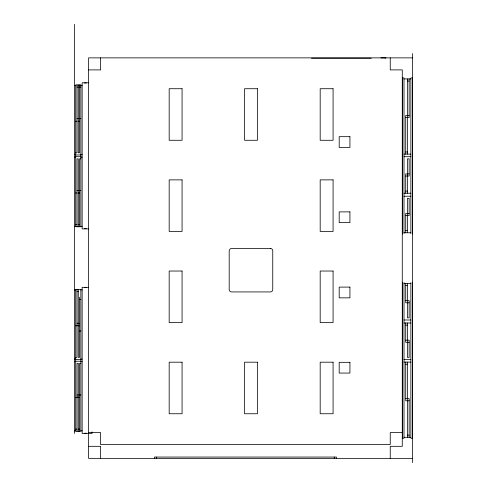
<?xml version="1.0" encoding="UTF-8"?>
<svg xmlns="http://www.w3.org/2000/svg" width="487" height="487" viewBox="0 0 487 487"><rect width="100%" height="100%" fill="white"/><g stroke="black" fill="none" stroke-linecap="round" stroke-linejoin="round"><path stroke-width="0.73" d="M412.586 77.634L410.87 78.066L410.87 233.614M412.252 361.117L412.586 360.812M402.274 438.586L403.997 438.154L403.997 282.606M385.941 57.868L385.284 57.868M311.461 58.215L371.234 58.215M412.586 57.868L88.591 57.868L88.591 458.352L412.586 458.352M380.871 57.892L385.856 57.892M88.591 69.897L100.62 69.897L100.62 57.868M402.274 77.634L403.997 78.066L403.997 233.614M403.997 78.924L410.87 78.924M407.43 81.073L409.153 81.073M88.591 82.79L82.145 82.79L82.145 228.89L88.591 228.89M84.421 83.003L86.315 83.003M74.414 85.371L75.698 85.371M80.854 85.371L82.145 85.371M76.989 87.088L78.279 87.088M79.57 87.088L80.854 87.088M409.153 115.449L405.714 115.449L405.714 154.123M405.714 117.598L409.153 117.598L409.153 78.924M76.989 118.67L78.279 118.67M79.57 118.67L80.854 118.67M75.698 121.251L76.989 121.251M78.279 121.251L79.57 121.251M405.714 151.974L407.43 151.974M75.698 152.833L76.989 152.833L76.989 84.939M403.997 154.123L410.87 154.123M74.414 154.549L75.698 154.549M80.854 154.549L82.145 154.549M75.698 154.982L80.854 154.982M412.586 155.408L412.252 155.103M75.698 156.698L80.854 156.698M403.997 156.698L410.87 156.698M74.414 157.131L75.698 157.131M80.854 157.131L82.145 157.131M80.854 158.847L79.57 158.847L79.57 226.741M409.153 173.889L405.714 173.889L405.714 193.223M405.714 176.038L409.153 176.038L409.153 158.847L407.43 158.847L407.43 193.223M76.989 190.429L78.279 190.429M79.57 190.429L80.854 190.429M405.714 191.074L407.43 191.074M75.698 193.01L76.989 193.01M78.279 193.01L79.57 193.01M403.997 193.223L410.87 193.223M403.997 196.231L410.87 196.231M409.153 213.422L405.714 213.422L405.714 232.756M405.714 215.571L409.153 215.571L409.153 198.379L407.43 198.379L407.43 232.756M75.698 224.592L76.989 224.592M78.279 224.592L79.57 224.592M74.414 226.309L75.698 226.309M80.854 226.309L82.145 226.309M84.421 228.677L86.315 228.677M405.714 230.607L407.43 230.607M403.997 232.756L410.87 232.756M403.997 283.464L410.87 283.464M405.714 285.613L407.43 285.613M88.591 287.33L82.145 287.33L82.145 433.43L92.031 433.43L92.031 431.908M84.421 287.543L86.315 287.543M74.414 289.911L75.698 289.911M80.854 289.911L82.145 289.911M76.989 291.628L78.279 291.628M79.57 299.432L80.854 299.432M405.714 300.649L409.153 300.649L409.153 317.841L407.43 317.841L407.43 283.464M409.153 302.798L405.714 302.798L405.714 283.464M403.997 319.989L410.87 319.989M403.997 322.997L410.87 322.997M76.989 323.21L78.279 323.21M78.279 323.642L79.57 323.642M405.714 325.146L407.43 325.146M76.989 325.359L78.279 325.359M75.698 325.791L76.989 325.791M78.279 325.791L79.57 325.791M79.57 331.014L80.854 331.014M405.714 340.182L409.153 340.182L409.153 357.373L407.43 357.373L407.43 322.997M409.153 342.331L405.714 342.331L405.714 322.997M75.698 357.373L76.989 357.373L76.989 289.479M74.414 359.089L75.698 359.089M80.854 359.089L82.145 359.089M75.698 359.522L80.854 359.522M403.997 359.522L410.87 359.522M75.698 361.238L80.854 361.238M74.414 361.671L75.698 361.671M80.854 361.671L82.145 361.671M403.997 362.097L410.87 362.097M80.854 363.387L79.57 363.387L79.57 431.281M405.714 364.246L407.43 364.246M76.989 394.969L78.279 394.969M79.57 394.969L80.854 394.969M76.989 397.118L78.279 397.118M75.698 397.55L76.989 397.55M78.279 397.55L79.57 397.55M405.714 398.622L409.153 398.622L409.153 437.296M409.153 400.771L405.714 400.771L405.714 362.097M75.698 429.132L76.989 429.132M78.279 429.132L79.57 429.132M74.414 430.849L75.698 430.849M80.854 430.849L82.145 430.849M88.591 432.572L100.62 432.572L100.62 444.601L390.245 444.601L390.245 432.572L402.274 432.572M84.421 433.217L86.315 433.217M407.43 435.147L409.153 435.147M403.997 437.296L410.87 437.296M410.87 282.606L410.87 438.154L412.586 438.586M88.591 446.323L100.62 446.323L100.62 458.352M412.586 53.57L412.586 462.65M412.373 77.634L412.373 234.046M412.373 282.174L412.373 438.586M407.43 78.924L407.43 154.123M407.43 362.097L407.43 437.296M402.493 77.634L402.493 234.046M402.493 282.174L402.493 438.586M390.245 57.868L390.245 69.897L402.274 69.897L402.274 446.323L390.245 446.323L390.245 458.352M336.444 458.352L336.444 457.062L335.799 457.062L154.422 457.062L154.422 458.352M334.295 457.062L334.295 458.352M156.571 457.062L156.571 458.352M79.57 84.939L79.57 152.833L78.279 152.833L78.279 84.939M79.57 297.283L79.57 357.373L78.279 357.373L78.279 289.479M78.279 226.741L78.279 158.847L76.989 158.847L76.989 226.741M78.279 431.281L78.279 363.387L76.989 363.387L76.989 431.281M74.414 24.35L74.414 433.43M80.854 84.939L75.698 84.939L75.698 226.741L80.854 226.741L80.854 84.939M182.071 88.719L169.178 88.719L169.178 140.28L182.071 140.28L182.071 88.719M257.465 88.719L244.571 88.719L244.571 140.28L257.465 140.28L257.465 88.719M333.078 88.719L320.184 88.719L320.184 140.28L333.078 140.28L333.078 88.719M349.928 136.677L339.189 136.677L339.189 147.415L349.928 147.415L349.928 136.677M182.071 179.873L169.178 179.873L169.178 231.441L182.071 231.441L182.071 179.873M333.078 179.873L320.184 179.873L320.184 231.441L333.078 231.441L333.078 179.873M349.928 211.888L339.189 211.888L339.189 222.632L349.928 222.632L349.928 211.888M270.285 248.37L231.94 248.37A2.758 2.758 0 0 0 229.188 251.122L229.188 289.497A2.435 2.435 0 0 0 231.623 291.932L270.419 291.932A2.332 2.332 0 0 0 272.75 289.601L272.75 250.829A2.465 2.465 0 0 0 270.285 248.37M182.071 271.028L169.178 271.028L169.178 322.595L182.071 322.595L182.071 271.028M333.078 271.028L320.184 271.028L320.184 322.595L333.078 322.595L333.078 271.028M349.928 287.105L339.189 287.105L339.189 297.849L349.928 297.849L349.928 287.105M80.854 289.479L75.698 289.479L75.698 431.281L80.854 431.281L80.854 289.479M182.071 362.188L169.178 362.188L169.178 413.749L182.071 413.749L182.071 362.188M257.465 362.188L244.571 362.188L244.571 413.749L257.465 413.749L257.465 362.188M333.078 362.188L320.184 362.188L320.184 413.749L333.078 413.749L333.078 362.188M349.928 362.322L339.189 362.322L339.189 373.066L349.928 373.066L349.928 362.322"/></g></svg>
